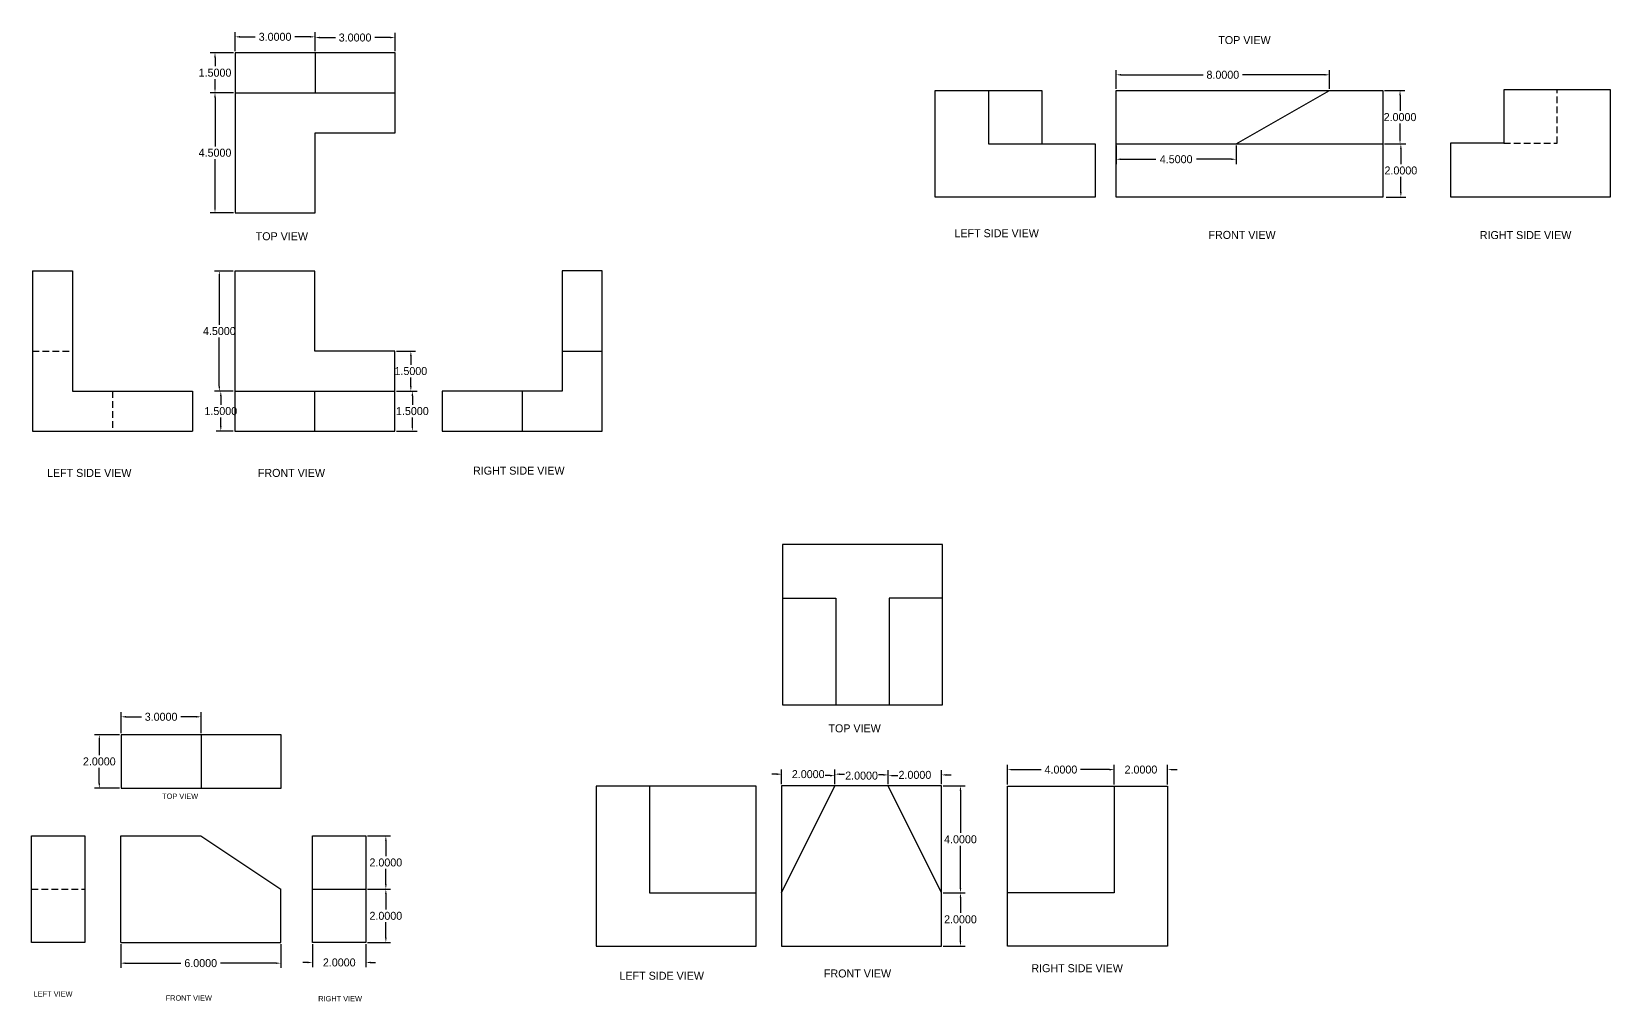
# Model space of a CAD drawing. Header units: inches. Extents: x 51.5 to 116.1, y -1.8 to 69.7.
# Drawn here: x 56.9 to 116.1, y -1.8 to 34.5 of the extents above; entities that cross this region are included whole.
import ezdxf

# ---------------------------------------------------------------- set-up
doc = ezdxf.new("R2010")
doc.units = ezdxf.units.IN
doc.header["$MEASUREMENT"] = 0
doc.linetypes.add('HIDDEN', pattern=[0.375, 0.25, -0.125])
doc.dimstyles.get("Standard").update_dxf_attribs({"dimtxt": 0.3, "dimasz": 0.18, "dimexe": 0.18, "dimexo": 0.0625, "dimgap": 0.09, "dimtad": 0, "dimtih": 1, "dimtoh": 1, "dimdec": 4, "dimzin": 0, "dimdsep": 46, "dimtxsty": 'Standard', "dimcen": 0.09, "dimadec": 0, "dimazin": 0, "dimtfac": 1, "dimtdec": 4, "dimtofl": 0, "dimtmove": 0, "dimatfit": 3, "dimfxl": 1, "dimtolj": 1, "dimtzin": 0, "dimarcsym": 0})

# ---------------------------------------------------------------- blocks, each defined once
blk = doc.blocks.new('*D14')
at = {"color": 0, "lineweight": -2}
for p, q in [((60.249, 8.21), (60.249, 9.002)), ((63.249, 8.21), (63.249, 9.002)), ((60.429, 8.822), (61.009, 8.822)), ((63.069, 8.822), (62.489, 8.822))]:
    blk.add_line(p, q, dxfattribs=at)
at = {"color": 0}
for points in [[(60.429, 8.852), (60.429, 8.792), (60.249, 8.822)], [(63.069, 8.852), (63.069, 8.792), (63.249, 8.822)]]:
    blk.add_solid(points, dxfattribs=at)
at = {"layer": 'Defpoints', "color": 0}
for p in [(63.249, 8.822), (60.249, 8.148), (63.249, 8.148)]:
    blk.add_point(p, dxfattribs=at)
at = {"color": 0, "insert": (61.749, 8.822), "char_height": 0.3, "attachment_point": 5}
blk.add_mtext('\\A1;3.0000', dxfattribs=at)
blk = doc.blocks.new('*D15')
at = {"color": 0, "lineweight": -2}
for p, q in [((69.49, 4.361), (70.355, 4.361)), ((70.175, 4.181), (70.175, 3.601)), ((70.175, 2.541), (70.175, 3.121)), ((69.49, 2.361), (70.355, 2.361))]:
    blk.add_line(p, q, dxfattribs=at)
at = {"color": 0}
for points in [[(70.145, 4.181), (70.205, 4.181), (70.175, 4.361)], [(70.145, 2.541), (70.205, 2.541), (70.175, 2.361)]]:
    blk.add_solid(points, dxfattribs=at)
at = {"layer": 'Defpoints', "color": 0}
for p in [(69.428, 4.361), (70.175, 4.361), (69.428, 2.361)]:
    blk.add_point(p, dxfattribs=at)
at = {"color": 0, "insert": (70.175, 3.361), "char_height": 0.3, "attachment_point": 5}
blk.add_mtext('\\A1;2.0000', dxfattribs=at)
blk = doc.blocks.new('*D16')
at = {"color": 0, "lineweight": -2}
for p, q in [((69.49, 2.361), (70.355, 2.361)), ((70.175, 2.181), (70.175, 1.601)), ((70.175, 0.541), (70.175, 1.121)), ((69.49, 0.361), (70.355, 0.361))]:
    blk.add_line(p, q, dxfattribs=at)
at = {"color": 0}
for points in [[(70.145, 2.181), (70.205, 2.181), (70.175, 2.361)], [(70.145, 0.541), (70.205, 0.541), (70.175, 0.361)]]:
    blk.add_solid(points, dxfattribs=at)
at = {"layer": 'Defpoints', "color": 0}
for p in [(69.428, 2.361), (70.175, 2.361), (69.428, 0.361)]:
    blk.add_point(p, dxfattribs=at)
at = {"color": 0, "insert": (70.175, 1.361), "char_height": 0.3, "attachment_point": 5}
blk.add_mtext('\\A1;2.0000', dxfattribs=at)
blk = doc.blocks.new('*D17')
at = {"color": 0, "lineweight": -2}
for p, q in [((67.428, 0.298), (67.428, -0.567)), ((69.428, 0.298), (69.428, -0.567)), ((67.248, -0.387), (67.068, -0.387)), ((69.608, -0.387), (69.788, -0.387))]:
    blk.add_line(p, q, dxfattribs=at)
at = {"color": 0}
for points in [[(67.248, -0.357), (67.248, -0.417), (67.428, -0.387)], [(69.608, -0.357), (69.608, -0.417), (69.428, -0.387)]]:
    blk.add_solid(points, dxfattribs=at)
at = {"layer": 'Defpoints', "color": 0}
for p in [(67.428, 0.361), (69.428, 0.361), (69.428, -0.387)]:
    blk.add_point(p, dxfattribs=at)
at = {"color": 0, "insert": (68.428, -0.387), "char_height": 0.3, "attachment_point": 5}
blk.add_mtext('\\A1;2.0000', dxfattribs=at)
blk = doc.blocks.new('*D19')
at = {"color": 0, "lineweight": -2}
for p, q in [((60.186, 8.148), (59.252, 8.148)), ((59.432, 7.968), (59.432, 7.388)), ((59.432, 6.328), (59.432, 6.908)), ((60.186, 6.148), (59.252, 6.148))]:
    blk.add_line(p, q, dxfattribs=at)
at = {"color": 0}
for points in [[(59.402, 7.968), (59.462, 7.968), (59.432, 8.148)], [(59.402, 6.328), (59.462, 6.328), (59.432, 6.148)]]:
    blk.add_solid(points, dxfattribs=at)
at = {"layer": 'Defpoints', "color": 0}
for p in [(60.249, 8.148), (59.432, 6.148), (60.249, 6.148)]:
    blk.add_point(p, dxfattribs=at)
at = {"color": 0, "insert": (59.432, 7.148), "char_height": 0.3, "attachment_point": 5}
blk.add_mtext('\\A1;2.0000', dxfattribs=at)
blk = doc.blocks.new('*D20')
at = {"color": 0, "lineweight": -2}
for p, q in [((60.234, 0.294), (60.234, -0.593)), ((66.234, 0.294), (66.234, -0.593)), ((60.414, -0.413), (62.494, -0.413)), ((66.054, -0.413), (63.974, -0.413))]:
    blk.add_line(p, q, dxfattribs=at)
at = {"color": 0}
for points in [[(60.414, -0.383), (60.414, -0.443), (60.234, -0.413)], [(66.054, -0.383), (66.054, -0.443), (66.234, -0.413)]]:
    blk.add_solid(points, dxfattribs=at)
at = {"layer": 'Defpoints', "color": 0}
for p in [(60.234, 0.356), (66.234, 0.356), (66.234, -0.413)]:
    blk.add_point(p, dxfattribs=at)
at = {"color": 0, "insert": (63.234, -0.413), "char_height": 0.3, "attachment_point": 5}
blk.add_mtext('\\A1;6.0000', dxfattribs=at)
blk = doc.blocks.new('*D21')
at = {"color": 0, "lineweight": -2}
for p, q in [((93.484, 6.282), (93.484, 7.022)), ((93.664, 6.842), (94.744, 6.842)), ((97.304, 6.842), (96.224, 6.842)), ((97.484, 6.282), (97.484, 7.022))]:
    blk.add_line(p, q, dxfattribs=at)
at = {"color": 0}
for points in [[(93.664, 6.872), (93.664, 6.812), (93.484, 6.842)], [(97.304, 6.872), (97.304, 6.812), (97.484, 6.842)]]:
    blk.add_solid(points, dxfattribs=at)
at = {"layer": 'Defpoints', "color": 0}
for p in [(97.484, 6.842), (93.484, 6.22), (97.484, 6.22)]:
    blk.add_point(p, dxfattribs=at)
at = {"color": 0, "insert": (95.484, 6.842), "char_height": 0.3, "attachment_point": 5}
blk.add_mtext('\\A1;4.0000', dxfattribs=at)
blk = doc.blocks.new('*D22')
at = {"color": 0, "lineweight": -2}
for p, q in [((97.304, 6.842), (97.124, 6.842)), ((97.484, 6.282), (97.484, 7.022)), ((99.484, 6.282), (99.484, 7.022)), ((99.664, 6.842), (99.844, 6.842))]:
    blk.add_line(p, q, dxfattribs=at)
at = {"color": 0}
for points in [[(97.304, 6.872), (97.304, 6.812), (97.484, 6.842)], [(99.664, 6.872), (99.664, 6.812), (99.484, 6.842)]]:
    blk.add_solid(points, dxfattribs=at)
at = {"layer": 'Defpoints', "color": 0}
for p in [(99.484, 6.842), (97.484, 6.22), (99.484, 6.22)]:
    blk.add_point(p, dxfattribs=at)
at = {"color": 0, "insert": (98.484, 6.842), "char_height": 0.3, "attachment_point": 5}
blk.add_mtext('\\A1;2.0000', dxfattribs=at)
blk = doc.blocks.new('*D23')
at = {"color": 0, "lineweight": -2}
for p, q in [((84.83, 6.672), (84.65, 6.672)), ((85.01, 6.291), (85.01, 6.852)), ((87.01, 6.291), (87.01, 6.852)), ((87.19, 6.672), (87.37, 6.672))]:
    blk.add_line(p, q, dxfattribs=at)
at = {"color": 0}
for points in [[(84.83, 6.702), (84.83, 6.642), (85.01, 6.672)], [(87.19, 6.702), (87.19, 6.642), (87.01, 6.672)]]:
    blk.add_solid(points, dxfattribs=at)
at = {"layer": 'Defpoints', "color": 0}
for p in [(87.01, 6.672), (85.01, 6.229), (87.01, 6.229)]:
    blk.add_point(p, dxfattribs=at)
at = {"color": 0, "insert": (86.01, 6.672), "char_height": 0.3, "attachment_point": 5}
blk.add_mtext('\\A1;2.0000', dxfattribs=at)
blk = doc.blocks.new('*D24')
at = {"color": 0, "lineweight": -2}
for p, q in [((86.83, 6.616), (86.65, 6.616)), ((87.01, 6.291), (87.01, 6.796)), ((89.01, 6.291), (89.01, 6.796)), ((89.19, 6.616), (89.37, 6.616))]:
    blk.add_line(p, q, dxfattribs=at)
at = {"color": 0}
for points in [[(86.83, 6.646), (86.83, 6.586), (87.01, 6.616)], [(89.19, 6.646), (89.19, 6.586), (89.01, 6.616)]]:
    blk.add_solid(points, dxfattribs=at)
at = {"layer": 'Defpoints', "color": 0}
for p in [(89.01, 6.616), (87.01, 6.229), (89.01, 6.229)]:
    blk.add_point(p, dxfattribs=at)
at = {"color": 0, "insert": (88.01, 6.616), "char_height": 0.3, "attachment_point": 5}
blk.add_mtext('\\A1;2.0000', dxfattribs=at)
blk = doc.blocks.new('*D25')
at = {"color": 0, "lineweight": -2}
for p, q in [((88.83, 6.644), (88.65, 6.644)), ((89.01, 6.291), (89.01, 6.824)), ((91.01, 6.291), (91.01, 6.824)), ((91.19, 6.644), (91.37, 6.644))]:
    blk.add_line(p, q, dxfattribs=at)
at = {"color": 0}
for points in [[(88.83, 6.674), (88.83, 6.614), (89.01, 6.644)], [(91.19, 6.674), (91.19, 6.614), (91.01, 6.644)]]:
    blk.add_solid(points, dxfattribs=at)
at = {"layer": 'Defpoints', "color": 0}
for p in [(91.01, 6.644), (89.01, 6.229), (91.01, 6.229)]:
    blk.add_point(p, dxfattribs=at)
at = {"color": 0, "insert": (90.01, 6.644), "char_height": 0.3, "attachment_point": 5}
blk.add_mtext('\\A1;2.0000', dxfattribs=at)
blk = doc.blocks.new('*D26')
at = {"color": 0, "lineweight": -2}
for p, q in [((91.072, 6.229), (91.898, 6.229)), ((91.718, 6.049), (91.718, 4.469)), ((91.718, 2.409), (91.718, 3.989)), ((91.072, 2.229), (91.898, 2.229))]:
    blk.add_line(p, q, dxfattribs=at)
at = {"color": 0}
for points in [[(91.688, 6.049), (91.748, 6.049), (91.718, 6.229)], [(91.688, 2.409), (91.748, 2.409), (91.718, 2.229)]]:
    blk.add_solid(points, dxfattribs=at)
at = {"layer": 'Defpoints', "color": 0}
for p in [(91.01, 6.229), (91.01, 2.229), (91.718, 2.229)]:
    blk.add_point(p, dxfattribs=at)
at = {"color": 0, "insert": (91.718, 4.229), "char_height": 0.3, "attachment_point": 5}
blk.add_mtext('\\A1;4.0000', dxfattribs=at)
blk = doc.blocks.new('*D27')
at = {"color": 0, "lineweight": -2}
for p, q in [((91.135, 2.229), (91.898, 2.229)), ((91.718, 2.049), (91.718, 1.469)), ((91.718, 0.409), (91.718, 0.989)), ((91.072, 0.229), (91.898, 0.229))]:
    blk.add_line(p, q, dxfattribs=at)
at = {"color": 0}
for points in [[(91.688, 2.049), (91.748, 2.049), (91.718, 2.229)], [(91.688, 0.409), (91.748, 0.409), (91.718, 0.229)]]:
    blk.add_solid(points, dxfattribs=at)
at = {"layer": 'Defpoints', "color": 0}
for p in [(91.072, 2.229), (91.01, 0.229), (91.718, 0.229)]:
    blk.add_point(p, dxfattribs=at)
at = {"color": 0, "insert": (91.718, 1.229), "char_height": 0.3, "attachment_point": 5}
blk.add_mtext('\\A1;2.0000', dxfattribs=at)
blk = doc.blocks.new('*D28')
at = {"color": 0, "lineweight": -2}
for p, q in [((70.579, 22.531), (71.293, 22.531)), ((71.113, 22.351), (71.113, 22.021)), ((71.113, 21.211), (71.113, 21.541)), ((70.579, 21.031), (71.293, 21.031))]:
    blk.add_line(p, q, dxfattribs=at)
at = {"color": 0}
for points in [[(71.083, 22.351), (71.143, 22.351), (71.113, 22.531)], [(71.083, 21.211), (71.143, 21.211), (71.113, 21.031)]]:
    blk.add_solid(points, dxfattribs=at)
at = {"layer": 'Defpoints', "color": 0}
for p in [(70.517, 22.531), (70.517, 21.031), (71.113, 21.031)]:
    blk.add_point(p, dxfattribs=at)
at = {"color": 0, "insert": (71.113, 21.781), "char_height": 0.3, "attachment_point": 5}
blk.add_mtext('\\A1;1.5000', dxfattribs=at)
blk = doc.blocks.new('*D29')
at = {"color": 0, "lineweight": -2}
for p, q in [((70.579, 21.031), (71.349, 21.031)), ((71.169, 20.851), (71.169, 20.521)), ((71.169, 19.711), (71.169, 20.041)), ((70.579, 19.531), (71.349, 19.531))]:
    blk.add_line(p, q, dxfattribs=at)
at = {"color": 0}
for points in [[(71.139, 20.851), (71.199, 20.851), (71.169, 21.031)], [(71.139, 19.711), (71.199, 19.711), (71.169, 19.531)]]:
    blk.add_solid(points, dxfattribs=at)
at = {"layer": 'Defpoints', "color": 0}
for p in [(70.517, 21.031), (70.517, 19.531), (71.169, 19.531)]:
    blk.add_point(p, dxfattribs=at)
at = {"color": 0, "insert": (71.169, 20.281), "char_height": 0.3, "attachment_point": 5}
blk.add_mtext('\\A1;1.5000', dxfattribs=at)
blk = doc.blocks.new('*D30')
at = {"color": 0, "lineweight": -2}
for p, q in [((64.454, 21.031), (63.808, 21.031)), ((63.988, 20.851), (63.988, 20.521)), ((63.988, 19.711), (63.988, 20.041)), ((64.454, 19.531), (63.808, 19.531))]:
    blk.add_line(p, q, dxfattribs=at)
at = {"color": 0}
for points in [[(63.958, 20.851), (64.018, 20.851), (63.988, 21.031)], [(63.958, 19.711), (64.018, 19.711), (63.988, 19.531)]]:
    blk.add_solid(points, dxfattribs=at)
at = {"layer": 'Defpoints', "color": 0}
for p in [(63.988, 21.031), (64.517, 21.031), (64.517, 19.531)]:
    blk.add_point(p, dxfattribs=at)
at = {"color": 0, "insert": (63.988, 20.281), "char_height": 0.3, "attachment_point": 5}
blk.add_mtext('\\A1;1.5000', dxfattribs=at)
blk = doc.blocks.new('*D31')
at = {"color": 0, "lineweight": -2}
for p, q in [((64.454, 25.531), (63.752, 25.531)), ((63.932, 25.351), (63.932, 23.521)), ((63.932, 21.211), (63.932, 23.041)), ((64.454, 21.031), (63.752, 21.031))]:
    blk.add_line(p, q, dxfattribs=at)
at = {"color": 0}
for points in [[(63.902, 25.351), (63.962, 25.351), (63.932, 25.531)], [(63.902, 21.211), (63.962, 21.211), (63.932, 21.031)]]:
    blk.add_solid(points, dxfattribs=at)
at = {"layer": 'Defpoints', "color": 0}
for p in [(63.932, 25.531), (64.517, 25.531), (64.517, 21.031)]:
    blk.add_point(p, dxfattribs=at)
at = {"color": 0, "insert": (63.932, 23.281), "char_height": 0.3, "attachment_point": 5}
blk.add_mtext('\\A1;4.5000', dxfattribs=at)
blk = doc.blocks.new('*D42')
at = {"color": 0, "lineweight": -2}
for p, q in [((64.522, 33.778), (64.522, 34.491)), ((67.522, 33.778), (67.522, 34.491)), ((64.702, 34.311), (65.282, 34.311)), ((67.342, 34.311), (66.762, 34.311))]:
    blk.add_line(p, q, dxfattribs=at)
at = {"color": 0}
for points in [[(64.702, 34.341), (64.702, 34.281), (64.522, 34.311)], [(67.342, 34.341), (67.342, 34.281), (67.522, 34.311)]]:
    blk.add_solid(points, dxfattribs=at)
at = {"layer": 'Defpoints', "color": 0}
for p in [(67.522, 34.311), (64.522, 33.716), (67.522, 33.716)]:
    blk.add_point(p, dxfattribs=at)
at = {"color": 0, "insert": (66.022, 34.311), "char_height": 0.3, "attachment_point": 5}
blk.add_mtext('\\A1;3.0000', dxfattribs=at)
blk = doc.blocks.new('*D43')
at = {"color": 0, "lineweight": -2}
for p, q in [((67.522, 33.778), (67.522, 34.464)), ((70.522, 33.778), (70.522, 34.464)), ((67.702, 34.284), (68.282, 34.284)), ((70.342, 34.284), (69.762, 34.284))]:
    blk.add_line(p, q, dxfattribs=at)
at = {"color": 0}
for points in [[(67.702, 34.314), (67.702, 34.254), (67.522, 34.284)], [(70.342, 34.314), (70.342, 34.254), (70.522, 34.284)]]:
    blk.add_solid(points, dxfattribs=at)
at = {"layer": 'Defpoints', "color": 0}
for p in [(70.522, 34.284), (67.522, 33.716), (70.522, 33.716)]:
    blk.add_point(p, dxfattribs=at)
at = {"color": 0, "insert": (69.022, 34.284), "char_height": 0.3, "attachment_point": 5}
blk.add_mtext('\\A1;3.0000', dxfattribs=at)
blk = doc.blocks.new('*D44')
at = {"color": 0, "lineweight": -2}
for p, q in [((64.459, 33.716), (63.59, 33.716)), ((63.77, 33.536), (63.77, 33.206)), ((63.77, 32.396), (63.77, 32.726)), ((64.459, 32.216), (63.59, 32.216))]:
    blk.add_line(p, q, dxfattribs=at)
at = {"color": 0}
for points in [[(63.74, 33.536), (63.8, 33.536), (63.77, 33.716)], [(63.74, 32.396), (63.8, 32.396), (63.77, 32.216)]]:
    blk.add_solid(points, dxfattribs=at)
at = {"layer": 'Defpoints', "color": 0}
for p in [(63.77, 33.716), (64.522, 33.716), (64.522, 32.216)]:
    blk.add_point(p, dxfattribs=at)
at = {"color": 0, "insert": (63.77, 32.966), "char_height": 0.3, "attachment_point": 5}
blk.add_mtext('\\A1;1.5000', dxfattribs=at)
blk = doc.blocks.new('*D45')
at = {"color": 0, "lineweight": -2}
for p, q in [((64.459, 32.216), (63.59, 32.216)), ((63.77, 32.036), (63.77, 30.206)), ((63.77, 27.896), (63.77, 29.726)), ((64.459, 27.716), (63.59, 27.716))]:
    blk.add_line(p, q, dxfattribs=at)
at = {"color": 0}
for points in [[(63.74, 32.036), (63.8, 32.036), (63.77, 32.216)], [(63.74, 27.896), (63.8, 27.896), (63.77, 27.716)]]:
    blk.add_solid(points, dxfattribs=at)
at = {"layer": 'Defpoints', "color": 0}
for p in [(64.522, 32.216), (63.77, 27.716), (64.522, 27.716)]:
    blk.add_point(p, dxfattribs=at)
at = {"color": 0, "insert": (63.77, 29.966), "char_height": 0.3, "attachment_point": 5}
blk.add_mtext('\\A1;4.5000', dxfattribs=at)
blk = doc.blocks.new('*D57')
at = {"color": 0, "lineweight": -2}
for p, q in [((97.555, 32.363), (97.555, 33.068)), ((97.735, 32.888), (100.815, 32.888)), ((105.375, 32.888), (102.295, 32.888)), ((105.555, 32.363), (105.555, 33.068))]:
    blk.add_line(p, q, dxfattribs=at)
at = {"color": 0}
for points in [[(97.735, 32.918), (97.735, 32.858), (97.555, 32.888)], [(105.375, 32.918), (105.375, 32.858), (105.555, 32.888)]]:
    blk.add_solid(points, dxfattribs=at)
at = {"layer": 'Defpoints', "color": 0}
for p in [(105.555, 32.888), (97.555, 32.301), (105.555, 32.301)]:
    blk.add_point(p, dxfattribs=at)
at = {"color": 0, "insert": (101.555, 32.888), "char_height": 0.3, "attachment_point": 5}
blk.add_mtext('\\A1;8.0000', dxfattribs=at)
blk = doc.blocks.new('*D58')
at = {"color": 0, "lineweight": -2}
for p, q in [((97.555, 30.238), (97.555, 29.542)), ((102.055, 30.238), (102.055, 29.542)), ((97.735, 29.722), (99.04, 29.722)), ((101.875, 29.722), (100.57, 29.722))]:
    blk.add_line(p, q, dxfattribs=at)
at = {"color": 0}
for points in [[(97.735, 29.752), (97.735, 29.692), (97.555, 29.722)], [(101.875, 29.752), (101.875, 29.692), (102.055, 29.722)]]:
    blk.add_solid(points, dxfattribs=at)
at = {"layer": 'Defpoints', "color": 0}
for p in [(97.555, 30.301), (102.055, 30.301), (102.055, 29.722)]:
    blk.add_point(p, dxfattribs=at)
at = {"color": 0, "insert": (99.805, 29.722), "char_height": 0.3, "attachment_point": 5}
blk.add_mtext('\\A1;4.5000', dxfattribs=at)
blk = doc.blocks.new('*D59')
at = {"color": 0, "lineweight": -2}
for p, q in [((107.617, 32.301), (108.377, 32.301)), ((108.197, 32.121), (108.197, 31.541)), ((108.197, 30.481), (108.197, 31.061)), ((107.617, 30.301), (108.377, 30.301))]:
    blk.add_line(p, q, dxfattribs=at)
at = {"color": 0}
for points in [[(108.167, 32.121), (108.227, 32.121), (108.197, 32.301)], [(108.167, 30.481), (108.227, 30.481), (108.197, 30.301)]]:
    blk.add_solid(points, dxfattribs=at)
at = {"layer": 'Defpoints', "color": 0}
for p in [(107.555, 32.301), (107.555, 30.301), (108.197, 30.301)]:
    blk.add_point(p, dxfattribs=at)
at = {"color": 0, "insert": (108.197, 31.301), "char_height": 0.3, "attachment_point": 5}
blk.add_mtext('\\A1;2.0000', dxfattribs=at)
blk = doc.blocks.new('*D60')
at = {"color": 0, "lineweight": -2}
for p, q in [((107.68, 30.301), (108.409, 30.301)), ((108.229, 30.121), (108.229, 29.541)), ((108.229, 28.481), (108.229, 29.061)), ((107.68, 28.301), (108.409, 28.301))]:
    blk.add_line(p, q, dxfattribs=at)
at = {"color": 0}
for points in [[(108.199, 30.121), (108.259, 30.121), (108.229, 30.301)], [(108.199, 28.481), (108.259, 28.481), (108.229, 28.301)]]:
    blk.add_solid(points, dxfattribs=at)
at = {"layer": 'Defpoints', "color": 0}
for p in [(107.617, 30.301), (107.617, 28.301), (108.229, 28.301)]:
    blk.add_point(p, dxfattribs=at)
at = {"color": 0, "insert": (108.229, 29.301), "char_height": 0.3, "attachment_point": 5}
blk.add_mtext('\\A1;2.0000', dxfattribs=at)

msp = doc.modelspace()

# ---------------------------------------------------------------- linework, layer by layer
for p, q in [((67.52151, 33.71583), (64.52151, 33.71583)), ((64.52151, 33.71583), (64.52151, 32.21583)), ((70.52151, 33.71583), (67.52151, 33.71583)), ((67.52151, 33.71583), (67.52151, 32.21583)), ((70.52151, 32.21583), (70.52151, 33.71583)), ((64.52151, 32.21583), (64.52151, 27.71583)), ((64.52151, 32.21583), (67.52151, 32.21583)), ((67.52151, 32.21583), (70.52151, 32.21583)), ((70.52151, 30.71583), (70.52151, 32.21583)), ((90.77176, 30.29583), (90.77176, 32.29583)), ((90.77176, 32.29583), (92.77176, 32.29583)), ((92.77176, 32.29583), (94.77176, 32.29583)), ((92.77176, 32.29583), (92.77176, 30.29583)), ((94.77176, 32.29583), (94.77176, 30.29583)), ((97.5545, 32.30059), (105.5545, 32.30059)), ((97.5545, 30.30059), (97.5545, 32.30059)), ((102.0545, 30.30059), (105.5545, 32.30059)), ((105.5545, 32.30059), (107.5545, 32.30059)), ((107.5545, 32.30059), (107.5545, 30.30059)), ((114.08506, 32.31954), (112.08506, 32.31954)), ((112.08506, 32.31954), (112.08506, 30.31954)), ((116.08506, 32.31954), (114.08506, 32.31954)), ((116.08506, 28.31954), (116.08506, 32.31954)), ((67.52151, 27.71583), (67.52151, 30.71583)), ((67.52151, 30.71583), (70.52151, 30.71583)), ((90.77176, 28.29583), (90.77176, 30.29583)), ((92.77176, 30.29583), (94.77176, 30.29583)), ((94.77176, 30.29583), (96.77176, 30.29583)), ((96.77176, 30.29583), (96.77176, 28.29583)), ((97.5545, 28.30059), (97.5545, 30.30059)), ((97.5545, 30.30059), (102.0545, 30.30059)), ((102.0545, 30.30059), (107.5545, 30.30059)), ((107.5545, 30.30059), (107.5545, 28.30059)), ((110.08506, 30.31954), (110.08506, 28.31954)), ((112.08506, 30.31954), (110.08506, 30.31954)), ((92.77176, 28.29583), (90.77176, 28.29583)), ((94.77176, 28.29583), (92.77176, 28.29583)), ((96.77176, 28.29583), (94.77176, 28.29583)), ((107.5545, 28.30059), (97.5545, 28.30059)), ((110.08506, 28.31954), (116.08506, 28.31954)), ((64.52151, 27.71583), (67.52151, 27.71583)), ((56.9304, 25.53398), (56.9304, 22.53398)), ((56.9304, 25.53398), (58.4304, 25.53398)), ((58.4304, 25.53398), (58.4304, 22.53398)), ((67.51681, 25.53109), (64.51681, 25.53109)), ((64.51681, 25.53109), (64.51681, 21.03109)), ((67.51681, 22.53109), (67.51681, 25.53109)), ((78.28187, 25.53398), (76.78187, 25.53398)), ((76.78187, 25.53398), (76.78187, 22.53398)), ((78.28187, 22.53398), (78.28187, 25.53398)), ((56.9304, 22.53398), (56.9304, 19.53398)), ((58.4304, 22.53398), (58.4304, 21.03398)), ((70.51681, 22.53109), (67.51681, 22.53109)), ((70.51681, 21.03109), (70.51681, 22.53109)), ((76.78187, 22.53398), (76.78187, 21.03398)), ((76.78187, 22.53398), (78.28187, 22.53398)), ((78.28187, 19.53398), (78.28187, 22.53398)), ((58.4304, 21.03398), (59.9304, 21.03398)), ((59.9304, 21.03398), (62.9304, 21.03398)), ((62.9304, 21.03398), (62.9304, 19.53398)), ((64.51681, 21.03109), (64.51681, 19.53109)), ((64.51681, 21.03109), (67.51681, 21.03109)), ((67.51681, 21.03109), (70.51681, 21.03109)), ((67.51681, 19.53109), (67.51681, 21.03109)), ((70.51681, 19.53109), (70.51681, 21.03109)), ((75.28187, 21.03398), (72.28187, 21.03398)), ((72.28187, 21.03398), (72.28187, 19.53398)), ((76.78187, 21.03398), (75.28187, 21.03398)), ((75.28187, 21.03398), (75.28187, 19.53398)), ((56.9304, 19.53398), (59.9304, 19.53398)), ((59.9304, 19.53398), (62.9304, 19.53398)), ((72.28187, 19.53398), (75.28187, 19.53398)), ((75.28187, 19.53398), (78.28187, 19.53398)), ((64.51681, 19.53109), (67.51681, 19.53109)), ((67.51681, 19.53109), (70.51681, 19.53109)), ((91.04373, 15.27531), (85.04373, 15.27531)), ((85.04373, 15.27531), (85.04373, 13.27531)), ((91.04373, 13.27531), (91.04373, 15.27531)), ((85.04373, 13.27531), (85.04373, 9.27531)), ((85.04373, 13.27531), (87.04373, 13.27531)), ((87.04373, 13.27531), (87.04373, 9.27531)), ((91.04373, 13.27531), (89.04373, 13.27531)), ((89.04373, 13.27531), (89.04373, 9.27531)), ((91.04373, 9.27531), (91.04373, 13.27531)), ((85.04373, 9.27531), (87.04373, 9.27531)), ((87.04373, 9.27531), (89.04373, 9.27531)), ((89.04373, 9.27531), (91.04373, 9.27531)), ((63.24856, 8.14779), (60.24856, 8.14779)), ((60.24856, 8.14779), (60.24856, 6.14779)), ((66.24856, 8.14779), (63.24856, 8.14779)), ((63.24856, 8.14779), (63.24856, 6.14779)), ((66.24856, 6.14779), (66.24856, 8.14779)), ((60.24856, 6.14779), (63.24856, 6.14779)), ((63.24856, 6.14779), (66.24856, 6.14779)), ((80.05419, 6.2202), (78.05419, 6.2202)), ((78.05419, 6.2202), (78.05419, 0.2202)), ((84.05419, 6.2202), (80.05419, 6.2202)), ((80.05419, 6.2202), (80.05419, 2.2202)), ((84.05419, 2.2202), (84.05419, 6.2202)), ((87.00961, 6.22861), (85.00961, 6.22861)), ((85.00961, 6.22861), (85.00961, 2.22861)), ((85.00961, 2.22861), (87.00961, 6.22861)), ((89.00961, 6.22861), (87.00961, 6.22861)), ((91.00961, 6.22861), (89.00961, 6.22861)), ((91.00961, 2.22861), (89.00961, 6.22861)), ((91.00961, 2.22861), (91.00961, 6.22861)), ((93.48422, 6.21997), (97.48422, 6.21997)), ((93.48422, 2.21997), (93.48422, 6.21997)), ((97.48422, 6.21997), (99.48422, 6.21997)), ((97.48422, 6.21997), (97.48422, 2.21997)), ((99.48422, 6.21997), (99.48422, 0.21997)), ((56.89327, 2.36082), (56.89327, 4.36082)), ((56.89327, 4.36082), (58.89327, 4.36082)), ((58.89327, 4.36082), (58.89327, 2.36082)), ((60.23406, 2.35637), (60.23406, 4.35637)), ((60.23406, 4.35637), (63.23406, 4.35637)), ((63.23406, 4.35637), (66.23406, 2.35637)), ((67.42793, 2.36082), (67.42793, 4.36082)), ((67.42793, 4.36082), (69.42793, 4.36082)), ((69.42793, 4.36082), (69.42793, 2.36082)), ((56.89327, 0.36082), (56.89327, 2.36082)), ((58.89327, 2.36082), (58.89327, 0.36082)), ((60.23406, 0.35637), (60.23406, 2.35637)), ((66.23406, 0.35637), (66.23406, 2.35637)), ((67.42793, 0.36082), (67.42793, 2.36082)), ((67.42793, 2.36082), (69.42793, 2.36082)), ((69.42793, 2.36082), (69.42793, 0.36082)), ((80.05419, 2.2202), (84.05419, 2.2202)), ((84.05419, 0.2202), (84.05419, 2.2202)), ((85.00961, 2.22861), (85.00961, 0.22861)), ((91.00961, 0.22861), (91.00961, 2.22861)), ((93.48422, 0.21997), (93.48422, 2.21997)), ((97.48422, 2.21997), (93.48422, 2.21997)), ((58.89327, 0.36082), (56.89327, 0.36082)), ((60.23406, 0.35637), (66.23406, 0.35637)), ((69.42793, 0.36082), (67.42793, 0.36082)), ((78.05419, 0.2202), (84.05419, 0.2202)), ((85.00961, 0.22861), (91.00961, 0.22861)), ((99.48422, 0.21997), (93.48422, 0.21997))]:
    msp.add_line(p, q)
at = {"linetype": 'HIDDEN'}
for p, q in [((114.08506, 30.31954), (114.08506, 32.31954)), ((112.08506, 30.31954), (114.08506, 30.31954)), ((56.9304, 22.53398), (58.4304, 22.53398)), ((59.9304, 21.03398), (59.9304, 19.53398)), ((56.89327, 2.36082), (58.89327, 2.36082))]:
    msp.add_line(p, q, dxfattribs=at)

# ---------------------------------------------------------------- texts
at = {"attachment_point": 1}
for s, insert, char_height, width in [('TOP VIEW', (101.38492, 34.34068), 0.3, 3.5347187), ('\\pi-0.9,l0.9;TOP VIEW', (65.2961, 26.98615), 0.3, 4.7592283), ('LEFT SIDE VIEW', (91.49329, 27.09972), 0.3, 5.4858834), ('FRONT VIEW', (101.0153, 27.03624), 0.3, 4.6941067), ('RIGHT SIDE VIEW', (111.18874, 27.03093), 0.3, 6.4473269), ('LEFT SIDE VIEW', (57.47243, 18.11472), 0.3, 5.4858834), ('FRONT VIEW', (65.3774, 18.11427), 0.3, 4.6941067), ('RIGHT SIDE VIEW', (73.44289, 18.20053), 0.3, 6.4473269), ('TOP VIEW', (86.76868, 8.54015), 0.3, 3.5347187), ('TOP VIEW\\P', (61.787, 5.9449), 0.2, 1.68), ('RIGHT SIDE VIEW', (94.37539, -0.45143), 0.3, 6.4473269), ('LEFT SIDE VIEW', (78.93574, -0.73418), 0.3, 5.4858834), ('FRONT VIEW', (86.59901, -0.64936), 0.3, 4.6941067), ('LEFT VIEW', (56.97022, -1.46452), 0.2, 1.9236333), ('FRONT VIEW', (61.92037, -1.6184), 0.2, 4.898853), ('RIGHT VIEW', (67.63997, -1.64405), 0.2, 2.7187351)]:
    msp.add_mtext(s, dxfattribs=dict(at, insert=insert, char_height=char_height, width=width))

# ---------------------------------------------------------------- dimensions: what is measured, and where the dimension line sits
for base, p1, p2, picture, middle in [((67.52151, 34.31141), (64.52151, 33.71583), (67.52151, 33.71583), '*D42', (66.02151, 34.31141)), ((70.52151, 34.28358), (67.52151, 33.71583), (70.52151, 33.71583), '*D43', (69.02151, 34.28358)), ((105.5545, 32.88814), (97.5545, 32.30059), (105.5545, 32.30059), '*D57', (101.5545, 32.88814)), ((102.0545, 29.72187), (97.5545, 30.30059), (102.0545, 30.30059), '*D58', (99.8045, 29.72187)), ((63.24856, 8.82152), (60.24856, 8.14779), (63.24856, 8.14779), '*D14', (61.74856, 8.82152)), ((87.00961, 6.67238), (85.00961, 6.22861), (87.00961, 6.22861), '*D23', (86.00961, 6.67238)), ((89.00961, 6.61583), (87.00961, 6.22861), (89.00961, 6.22861), '*D24', (88.00961, 6.61583)), ((91.00961, 6.6441), (89.00961, 6.22861), (91.00961, 6.22861), '*D25', (90.00961, 6.6441)), ((97.48422, 6.84203), (93.48422, 6.21997), (97.48422, 6.21997), '*D21', (95.48422, 6.84203)), ((99.48422, 6.84203), (97.48422, 6.21997), (99.48422, 6.21997), '*D22', (98.48422, 6.84203)), ((66.23406, -0.41302), (60.23406, 0.35637), (66.23406, 0.35637), '*D20', (63.23406, -0.41302)), ((69.42793, -0.38738), (67.42793, 0.36082), (69.42793, 0.36082), '*D17', (68.42793, -0.38738))]:
    dim = msp.add_linear_dim(base=base, p1=p1, p2=p2, dimstyle='Standard')
    dim.commit()
    dim.dimension.update_dxf_attribs({"geometry": picture, "text_midpoint": middle})
for base, p1, p2, picture, middle in [((63.77005, 33.71583), (64.52151, 32.21583), (64.52151, 33.71583), '*D44', (63.77005, 32.96583)), ((63.77005, 27.71583), (64.52151, 32.21583), (64.52151, 27.71583), '*D45', (63.77005, 29.96583)), ((108.19667, 30.30059), (107.5545, 32.30059), (107.5545, 30.30059), '*D59', (108.19667, 31.30059)), ((108.22931, 28.30059), (107.617, 30.30059), (107.617, 28.30059), '*D60', (108.22931, 29.30059)), ((63.93235, 25.53109), (64.51681, 21.03109), (64.51681, 25.53109), '*D31', (63.93235, 23.28109)), ((71.11294, 21.03109), (70.51681, 22.53109), (70.51681, 21.03109), '*D28', (71.11294, 21.78109)), ((63.98801, 21.03109), (64.51681, 19.53109), (64.51681, 21.03109), '*D30', (63.98801, 20.28109)), ((71.1686, 19.53109), (70.51681, 21.03109), (70.51681, 19.53109), '*D29', (71.1686, 20.28109)), ((59.43247, 6.14779), (60.24856, 8.14779), (60.24856, 6.14779), '*D19', (59.43247, 7.14779)), ((91.71816, 2.22861), (91.00961, 6.22861), (91.00961, 2.22861), '*D26', (91.71816, 4.22861)), ((70.17514, 4.36082), (69.42793, 2.36082), (69.42793, 4.36082), '*D15', (70.17514, 3.36082)), ((70.17514, 2.36082), (69.42793, 0.36082), (69.42793, 2.36082), '*D16', (70.17514, 1.36082)), ((91.71816, 0.22861), (91.07211, 2.22861), (91.00961, 0.22861), '*D27', (91.71816, 1.22861))]:
    dim = msp.add_linear_dim(base=base, p1=p1, p2=p2, angle=90, dimstyle='Standard')
    dim.commit()
    dim.dimension.update_dxf_attribs({"geometry": picture, "text_midpoint": middle})

doc.saveas('drawing.dxf')
